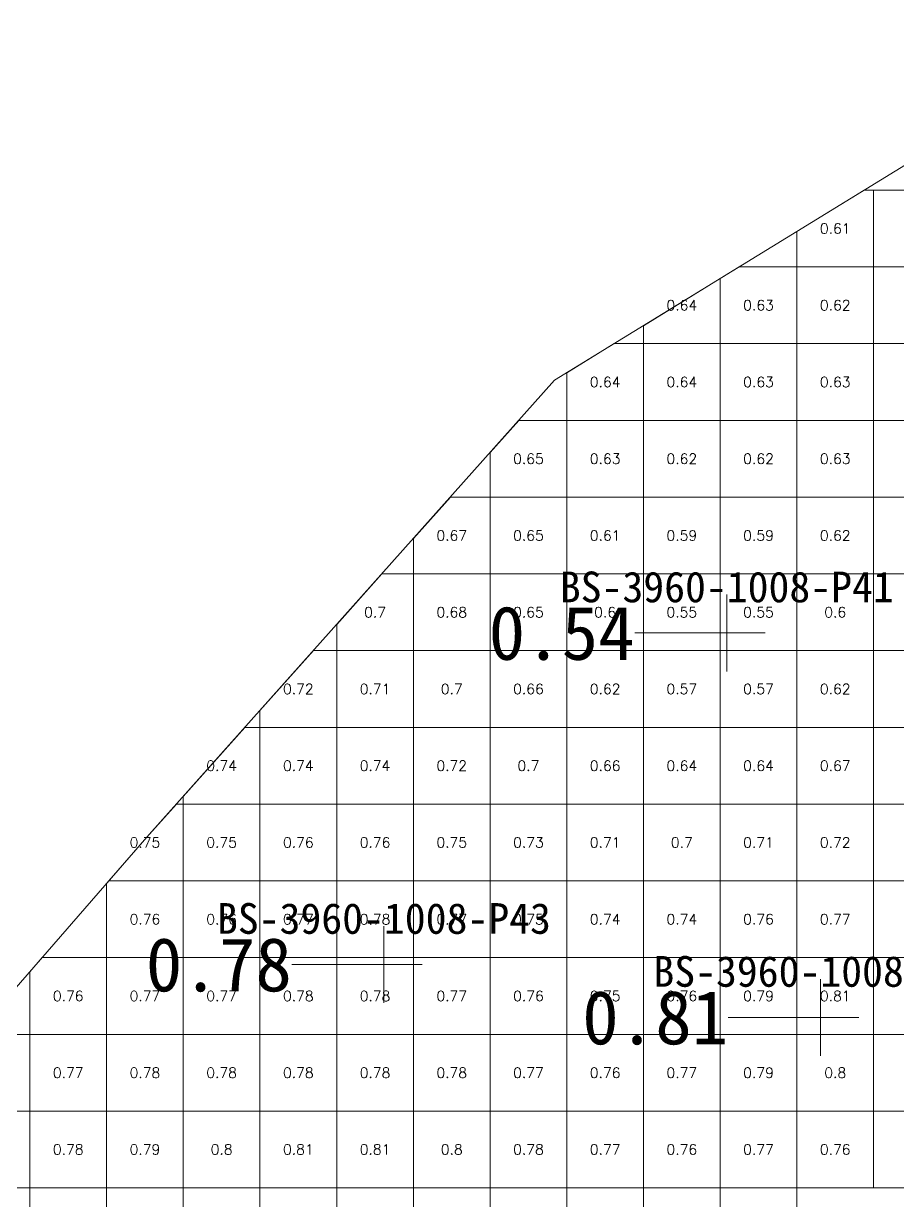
# Model space of a CAD drawing. Header units: inches. Extents: x 469883 to 470005, y 4349687 to 4349765.
# Drawn here: x 469906.53 to 469917.93, y 4349717.29 to 4349732.62 of the extents above; entities that cross this region are included whole.
import ezdxf
from ezdxf.enums import TextEntityAlignment as Align

# ---------------------------------------------------------------- set-up
doc = ezdxf.new("R2010")
doc.units = ezdxf.units.IN
doc.header["$MEASUREMENT"] = 0
for name, color, linetype, lineweight in [('点', 7, 'Continuous', 0), ('爆区方格网', 7, 'Continuous', 0), ('线条', 7, 'Continuous', 0), ('钻孔', 7, 'Continuous', 0)]:
    doc.layers.add(name, color=color, linetype=linetype, lineweight=lineweight)
doc.styles.add('3dmine_textStyle_1', font='txt.shx', dxfattribs={"height": 1, "bigfont": 'gbcbig.shx'})
doc.styles.add('3dmine_textStyle_2', font='simsunb.ttf', dxfattribs={"height": 1})

msp = doc.modelspace()

# ---------------------------------------------------------------- hatches: boundary and pattern name
at = {"layer": '钻孔', "linetype": 'Continuous', "lineweight": 0, "true_color": 0x00ffff, "extrusion": (0, 1, 0)}
for points in [[(-469916.7, 3949.63), (-469915.7, 3949.63), (-469915.7, 3961.63), (-469916.7, 3961.63)], [(-469912.23, 3949.7), (-469911.23, 3949.7), (-469911.23, 3961.7), (-469912.23, 3961.7)], [(-469917.92, 3949.74), (-469916.92, 3949.74), (-469916.92, 3961.74), (-469917.92, 3961.74)]]:
    msp.add_hatch(color=4, dxfattribs=at).paths.add_polyline_path(points, flags=0)

# ---------------------------------------------------------------- linework, layer by layer
at = {"color": 4, "linetype": 'Continuous', "lineweight": 0, "true_color": 0x00ffff, "elevation": 1981.806}
msp.add_lwpolyline([(469895.348, 4349706.967), (469901.429, 4349714.308), (469908.169, 4349722.053), (469913.456, 4349727.974), (469920.345, 4349732.202), (469931.026, 4349732.621)], dxfattribs=at)
at = {"layer": '点', "color": 138, "linetype": 'Continuous', "lineweight": 0, "true_color": 0x004c4c}
for points, elevation in [([(469915.7, 4349724.18), (469915.7, 4349725.18)], 3961.63), ([(469916.2, 4349724.68), (469915.2, 4349724.68)], 3961.63), ([(469911.23, 4349719.86), (469911.23, 4349720.86)], 3961.7), ([(469911.73, 4349720.36), (469910.73, 4349720.36)], 3961.7), ([(469916.92, 4349719.17), (469916.92, 4349720.17)], 3961.74), ([(469917.42, 4349719.67), (469916.42, 4349719.67)], 3961.74)]:
    msp.add_lwpolyline(points, dxfattribs=dict(at, elevation=elevation))
at = {"layer": '爆区方格网', "color": 4, "linetype": 'Continuous', "lineweight": 0, "true_color": 0x00ffff, "elevation": 3962.29}
for points in [[(469917.614, 4349729.45), (469916.614, 4349729.45), (469916.614, 4349729.912), (469917.491, 4349730.45), (469917.614, 4349730.45), (469917.614, 4349729.45)], [(469918.614, 4349729.45), (469917.614, 4349729.45), (469917.614, 4349730.45), (469918.614, 4349730.45), (469918.614, 4349729.45)], [(469916.614, 4349728.45), (469915.614, 4349728.45), (469915.614, 4349729.298), (469915.862, 4349729.45), (469916.614, 4349729.45), (469916.614, 4349728.45)], [(469917.614, 4349728.45), (469916.614, 4349728.45), (469916.614, 4349729.45), (469917.614, 4349729.45), (469917.614, 4349728.45)], [(469918.614, 4349728.45), (469917.614, 4349728.45), (469917.614, 4349729.45), (469918.614, 4349729.45), (469918.614, 4349728.45)], [(469915.614, 4349728.45), (469914.614, 4349728.45), (469914.614, 4349728.684), (469915.614, 4349729.298), (469915.614, 4349728.45)], [(469914.614, 4349727.45), (469913.614, 4349727.45), (469913.614, 4349728.07), (469914.233, 4349728.45), (469914.614, 4349728.45), (469914.614, 4349727.45)], [(469915.614, 4349727.45), (469914.614, 4349727.45), (469914.614, 4349728.45), (469915.614, 4349728.45), (469915.614, 4349727.45)], [(469916.614, 4349727.45), (469915.614, 4349727.45), (469915.614, 4349728.45), (469916.614, 4349728.45), (469916.614, 4349727.45)], [(469917.614, 4349727.45), (469916.614, 4349727.45), (469916.614, 4349728.45), (469917.614, 4349728.45), (469917.614, 4349727.45)], [(469918.614, 4349727.45), (469917.614, 4349727.45), (469917.614, 4349728.45), (469918.614, 4349728.45), (469918.614, 4349727.45)], [(469913.614, 4349726.45), (469912.614, 4349726.45), (469912.614, 4349727.031), (469912.989, 4349727.45), (469913.614, 4349727.45), (469913.614, 4349726.45)], [(469914.614, 4349726.45), (469913.614, 4349726.45), (469913.614, 4349727.45), (469914.614, 4349727.45), (469914.614, 4349726.45)], [(469915.614, 4349726.45), (469914.614, 4349726.45), (469914.614, 4349727.45), (469915.614, 4349727.45), (469915.614, 4349726.45)], [(469916.614, 4349726.45), (469915.614, 4349726.45), (469915.614, 4349727.45), (469916.614, 4349727.45), (469916.614, 4349726.45)], [(469917.614, 4349726.45), (469916.614, 4349726.45), (469916.614, 4349727.45), (469917.614, 4349727.45), (469917.614, 4349726.45)], [(469918.614, 4349726.45), (469917.614, 4349726.45), (469917.614, 4349727.45), (469918.614, 4349727.45), (469918.614, 4349726.45)], [(469912.614, 4349725.45), (469911.614, 4349725.45), (469911.614, 4349725.911), (469912.096, 4349726.45), (469912.614, 4349726.45), (469912.614, 4349725.45)], [(469913.614, 4349725.45), (469912.614, 4349725.45), (469912.614, 4349726.45), (469913.614, 4349726.45), (469913.614, 4349725.45)], [(469914.614, 4349725.45), (469913.614, 4349725.45), (469913.614, 4349726.45), (469914.614, 4349726.45), (469914.614, 4349725.45)], [(469915.614, 4349725.45), (469914.614, 4349725.45), (469914.614, 4349726.45), (469915.614, 4349726.45), (469915.614, 4349725.45)], [(469916.614, 4349725.45), (469915.614, 4349725.45), (469915.614, 4349726.45), (469916.614, 4349726.45), (469916.614, 4349725.45)], [(469917.614, 4349725.45), (469916.614, 4349725.45), (469916.614, 4349726.45), (469917.614, 4349726.45), (469917.614, 4349725.45)], [(469918.614, 4349725.45), (469917.614, 4349725.45), (469917.614, 4349726.45), (469918.614, 4349726.45), (469918.614, 4349725.45)], [(469911.614, 4349724.45), (469910.614, 4349724.45), (469910.614, 4349724.791), (469911.203, 4349725.45), (469911.614, 4349725.45), (469911.614, 4349724.45)], [(469912.614, 4349724.45), (469911.614, 4349724.45), (469911.614, 4349725.45), (469912.614, 4349725.45), (469912.614, 4349724.45)], [(469913.614, 4349724.45), (469912.614, 4349724.45), (469912.614, 4349725.45), (469913.614, 4349725.45), (469913.614, 4349724.45)], [(469914.614, 4349724.45), (469913.614, 4349724.45), (469913.614, 4349725.45), (469914.614, 4349725.45), (469914.614, 4349724.45)], [(469915.614, 4349724.45), (469914.614, 4349724.45), (469914.614, 4349725.45), (469915.614, 4349725.45), (469915.614, 4349724.45)], [(469916.614, 4349724.45), (469915.614, 4349724.45), (469915.614, 4349725.45), (469916.614, 4349725.45), (469916.614, 4349724.45)], [(469917.614, 4349724.45), (469916.614, 4349724.45), (469916.614, 4349725.45), (469917.614, 4349725.45), (469917.614, 4349724.45)], [(469918.614, 4349724.45), (469917.614, 4349724.45), (469917.614, 4349725.45), (469918.614, 4349725.45), (469918.614, 4349724.45)], [(469910.614, 4349723.45), (469909.614, 4349723.45), (469909.614, 4349723.671), (469910.31, 4349724.45), (469910.614, 4349724.45), (469910.614, 4349723.45)], [(469911.614, 4349723.45), (469910.614, 4349723.45), (469910.614, 4349724.45), (469911.614, 4349724.45), (469911.614, 4349723.45)], [(469912.614, 4349723.45), (469911.614, 4349723.45), (469911.614, 4349724.45), (469912.614, 4349724.45), (469912.614, 4349723.45)], [(469913.614, 4349723.45), (469912.614, 4349723.45), (469912.614, 4349724.45), (469913.614, 4349724.45), (469913.614, 4349723.45)], [(469914.614, 4349723.45), (469913.614, 4349723.45), (469913.614, 4349724.45), (469914.614, 4349724.45), (469914.614, 4349723.45)], [(469915.614, 4349723.45), (469914.614, 4349723.45), (469914.614, 4349724.45), (469915.614, 4349724.45), (469915.614, 4349723.45)], [(469916.614, 4349723.45), (469915.614, 4349723.45), (469915.614, 4349724.45), (469916.614, 4349724.45), (469916.614, 4349723.45)], [(469917.614, 4349723.45), (469916.614, 4349723.45), (469916.614, 4349724.45), (469917.614, 4349724.45), (469917.614, 4349723.45)], [(469918.614, 4349723.45), (469917.614, 4349723.45), (469917.614, 4349724.45), (469918.614, 4349724.45), (469918.614, 4349723.45)], [(469909.614, 4349722.45), (469908.614, 4349722.45), (469908.614, 4349722.551), (469909.417, 4349723.45), (469909.614, 4349723.45), (469909.614, 4349722.45)], [(469910.614, 4349722.45), (469909.614, 4349722.45), (469909.614, 4349723.45), (469910.614, 4349723.45), (469910.614, 4349722.45)], [(469911.614, 4349722.45), (469910.614, 4349722.45), (469910.614, 4349723.45), (469911.614, 4349723.45), (469911.614, 4349722.45)], [(469912.614, 4349722.45), (469911.614, 4349722.45), (469911.614, 4349723.45), (469912.614, 4349723.45), (469912.614, 4349722.45)], [(469913.614, 4349722.45), (469912.614, 4349722.45), (469912.614, 4349723.45), (469913.614, 4349723.45), (469913.614, 4349722.45)], [(469914.614, 4349722.45), (469913.614, 4349722.45), (469913.614, 4349723.45), (469914.614, 4349723.45), (469914.614, 4349722.45)], [(469915.614, 4349722.45), (469914.614, 4349722.45), (469914.614, 4349723.45), (469915.614, 4349723.45), (469915.614, 4349722.45)], [(469916.614, 4349722.45), (469915.614, 4349722.45), (469915.614, 4349723.45), (469916.614, 4349723.45), (469916.614, 4349722.45)], [(469917.614, 4349722.45), (469916.614, 4349722.45), (469916.614, 4349723.45), (469917.614, 4349723.45), (469917.614, 4349722.45)], [(469918.614, 4349722.45), (469917.614, 4349722.45), (469917.614, 4349723.45), (469918.614, 4349723.45), (469918.614, 4349722.45)], [(469908.614, 4349721.45), (469907.645, 4349721.45), (469908.169, 4349722.053), (469908.524, 4349722.45), (469908.614, 4349722.45), (469908.614, 4349721.45)], [(469909.614, 4349721.45), (469908.614, 4349721.45), (469908.614, 4349722.45), (469909.614, 4349722.45), (469909.614, 4349721.45)], [(469910.614, 4349721.45), (469909.614, 4349721.45), (469909.614, 4349722.45), (469910.614, 4349722.45), (469910.614, 4349721.45)], [(469911.614, 4349721.45), (469910.614, 4349721.45), (469910.614, 4349722.45), (469911.614, 4349722.45), (469911.614, 4349721.45)], [(469912.614, 4349721.45), (469911.614, 4349721.45), (469911.614, 4349722.45), (469912.614, 4349722.45), (469912.614, 4349721.45)], [(469913.614, 4349721.45), (469912.614, 4349721.45), (469912.614, 4349722.45), (469913.614, 4349722.45), (469913.614, 4349721.45)], [(469914.614, 4349721.45), (469913.614, 4349721.45), (469913.614, 4349722.45), (469914.614, 4349722.45), (469914.614, 4349721.45)], [(469915.614, 4349721.45), (469914.614, 4349721.45), (469914.614, 4349722.45), (469915.614, 4349722.45), (469915.614, 4349721.45)], [(469916.614, 4349721.45), (469915.614, 4349721.45), (469915.614, 4349722.45), (469916.614, 4349722.45), (469916.614, 4349721.45)], [(469917.614, 4349721.45), (469916.614, 4349721.45), (469916.614, 4349722.45), (469917.614, 4349722.45), (469917.614, 4349721.45)], [(469918.614, 4349721.45), (469917.614, 4349721.45), (469917.614, 4349722.45), (469918.614, 4349722.45), (469918.614, 4349721.45)], [(469908.614, 4349720.45), (469907.614, 4349720.45), (469907.614, 4349721.415), (469907.645, 4349721.45), (469908.614, 4349721.45), (469908.614, 4349720.45)], [(469909.614, 4349720.45), (469908.614, 4349720.45), (469908.614, 4349721.45), (469909.614, 4349721.45), (469909.614, 4349720.45)], [(469910.614, 4349720.45), (469909.614, 4349720.45), (469909.614, 4349721.45), (469910.614, 4349721.45), (469910.614, 4349720.45)], [(469911.614, 4349720.45), (469910.614, 4349720.45), (469910.614, 4349721.45), (469911.614, 4349721.45), (469911.614, 4349720.45)], [(469912.614, 4349720.45), (469911.614, 4349720.45), (469911.614, 4349721.45), (469912.614, 4349721.45), (469912.614, 4349720.45)], [(469913.614, 4349720.45), (469912.614, 4349720.45), (469912.614, 4349721.45), (469913.614, 4349721.45), (469913.614, 4349720.45)], [(469914.614, 4349720.45), (469913.614, 4349720.45), (469913.614, 4349721.45), (469914.614, 4349721.45), (469914.614, 4349720.45)], [(469915.614, 4349720.45), (469914.614, 4349720.45), (469914.614, 4349721.45), (469915.614, 4349721.45), (469915.614, 4349720.45)], [(469916.614, 4349720.45), (469915.614, 4349720.45), (469915.614, 4349721.45), (469916.614, 4349721.45), (469916.614, 4349720.45)], [(469917.614, 4349720.45), (469916.614, 4349720.45), (469916.614, 4349721.45), (469917.614, 4349721.45), (469917.614, 4349720.45)], [(469918.614, 4349720.45), (469917.614, 4349720.45), (469917.614, 4349721.45), (469918.614, 4349721.45), (469918.614, 4349720.45)], [(469907.614, 4349719.45), (469906.614, 4349719.45), (469906.614, 4349720.266), (469906.774, 4349720.45), (469907.614, 4349720.45), (469907.614, 4349719.45)], [(469908.614, 4349719.45), (469907.614, 4349719.45), (469907.614, 4349720.45), (469908.614, 4349720.45), (469908.614, 4349719.45)], [(469909.614, 4349719.45), (469908.614, 4349719.45), (469908.614, 4349720.45), (469909.614, 4349720.45), (469909.614, 4349719.45)], [(469910.614, 4349719.45), (469909.614, 4349719.45), (469909.614, 4349720.45), (469910.614, 4349720.45), (469910.614, 4349719.45)], [(469911.614, 4349719.45), (469910.614, 4349719.45), (469910.614, 4349720.45), (469911.614, 4349720.45), (469911.614, 4349719.45)], [(469912.614, 4349719.45), (469911.614, 4349719.45), (469911.614, 4349720.45), (469912.614, 4349720.45), (469912.614, 4349719.45)], [(469913.614, 4349719.45), (469912.614, 4349719.45), (469912.614, 4349720.45), (469913.614, 4349720.45), (469913.614, 4349719.45)], [(469914.614, 4349719.45), (469913.614, 4349719.45), (469913.614, 4349720.45), (469914.614, 4349720.45), (469914.614, 4349719.45)], [(469915.614, 4349719.45), (469914.614, 4349719.45), (469914.614, 4349720.45), (469915.614, 4349720.45), (469915.614, 4349719.45)], [(469916.614, 4349719.45), (469915.614, 4349719.45), (469915.614, 4349720.45), (469916.614, 4349720.45), (469916.614, 4349719.45)], [(469917.614, 4349719.45), (469916.614, 4349719.45), (469916.614, 4349720.45), (469917.614, 4349720.45), (469917.614, 4349719.45)], [(469918.614, 4349719.45), (469917.614, 4349719.45), (469917.614, 4349720.45), (469918.614, 4349720.45), (469918.614, 4349719.45)], [(469906.614, 4349718.45), (469905.614, 4349718.45), (469905.614, 4349719.117), (469905.904, 4349719.45), (469906.614, 4349719.45), (469906.614, 4349718.45)], [(469907.614, 4349718.45), (469906.614, 4349718.45), (469906.614, 4349719.45), (469907.614, 4349719.45), (469907.614, 4349718.45)], [(469908.614, 4349718.45), (469907.614, 4349718.45), (469907.614, 4349719.45), (469908.614, 4349719.45), (469908.614, 4349718.45)], [(469909.614, 4349718.45), (469908.614, 4349718.45), (469908.614, 4349719.45), (469909.614, 4349719.45), (469909.614, 4349718.45)], [(469910.614, 4349718.45), (469909.614, 4349718.45), (469909.614, 4349719.45), (469910.614, 4349719.45), (469910.614, 4349718.45)], [(469911.614, 4349718.45), (469910.614, 4349718.45), (469910.614, 4349719.45), (469911.614, 4349719.45), (469911.614, 4349718.45)], [(469912.614, 4349718.45), (469911.614, 4349718.45), (469911.614, 4349719.45), (469912.614, 4349719.45), (469912.614, 4349718.45)], [(469913.614, 4349718.45), (469912.614, 4349718.45), (469912.614, 4349719.45), (469913.614, 4349719.45), (469913.614, 4349718.45)], [(469914.614, 4349718.45), (469913.614, 4349718.45), (469913.614, 4349719.45), (469914.614, 4349719.45), (469914.614, 4349718.45)], [(469915.614, 4349718.45), (469914.614, 4349718.45), (469914.614, 4349719.45), (469915.614, 4349719.45), (469915.614, 4349718.45)], [(469916.614, 4349718.45), (469915.614, 4349718.45), (469915.614, 4349719.45), (469916.614, 4349719.45), (469916.614, 4349718.45)], [(469917.614, 4349718.45), (469916.614, 4349718.45), (469916.614, 4349719.45), (469917.614, 4349719.45), (469917.614, 4349718.45)], [(469918.614, 4349718.45), (469917.614, 4349718.45), (469917.614, 4349719.45), (469918.614, 4349719.45), (469918.614, 4349718.45)], [(469906.614, 4349717.45), (469905.614, 4349717.45), (469905.614, 4349718.45), (469906.614, 4349718.45), (469906.614, 4349717.45)], [(469907.614, 4349717.45), (469906.614, 4349717.45), (469906.614, 4349718.45), (469907.614, 4349718.45), (469907.614, 4349717.45)], [(469908.614, 4349717.45), (469907.614, 4349717.45), (469907.614, 4349718.45), (469908.614, 4349718.45), (469908.614, 4349717.45)], [(469909.614, 4349717.45), (469908.614, 4349717.45), (469908.614, 4349718.45), (469909.614, 4349718.45), (469909.614, 4349717.45)], [(469910.614, 4349717.45), (469909.614, 4349717.45), (469909.614, 4349718.45), (469910.614, 4349718.45), (469910.614, 4349717.45)], [(469911.614, 4349717.45), (469910.614, 4349717.45), (469910.614, 4349718.45), (469911.614, 4349718.45), (469911.614, 4349717.45)], [(469912.614, 4349717.45), (469911.614, 4349717.45), (469911.614, 4349718.45), (469912.614, 4349718.45), (469912.614, 4349717.45)], [(469913.614, 4349717.45), (469912.614, 4349717.45), (469912.614, 4349718.45), (469913.614, 4349718.45), (469913.614, 4349717.45)], [(469914.614, 4349717.45), (469913.614, 4349717.45), (469913.614, 4349718.45), (469914.614, 4349718.45), (469914.614, 4349717.45)], [(469915.614, 4349717.45), (469914.614, 4349717.45), (469914.614, 4349718.45), (469915.614, 4349718.45), (469915.614, 4349717.45)], [(469916.614, 4349717.45), (469915.614, 4349717.45), (469915.614, 4349718.45), (469916.614, 4349718.45), (469916.614, 4349717.45)], [(469917.614, 4349717.45), (469916.614, 4349717.45), (469916.614, 4349718.45), (469917.614, 4349718.45), (469917.614, 4349717.45)], [(469918.614, 4349717.45), (469917.614, 4349717.45), (469917.614, 4349718.45), (469918.614, 4349718.45), (469918.614, 4349717.45)], [(469906.614, 4349716.45), (469905.614, 4349716.45), (469905.614, 4349717.45), (469906.614, 4349717.45), (469906.614, 4349716.45)], [(469907.614, 4349716.45), (469906.614, 4349716.45), (469906.614, 4349717.45), (469907.614, 4349717.45), (469907.614, 4349716.45)], [(469908.614, 4349716.45), (469907.614, 4349716.45), (469907.614, 4349717.45), (469908.614, 4349717.45), (469908.614, 4349716.45)], [(469909.614, 4349716.45), (469908.614, 4349716.45), (469908.614, 4349717.45), (469909.614, 4349717.45), (469909.614, 4349716.45)], [(469910.614, 4349716.45), (469909.614, 4349716.45), (469909.614, 4349717.45), (469910.614, 4349717.45), (469910.614, 4349716.45)], [(469911.614, 4349716.45), (469910.614, 4349716.45), (469910.614, 4349717.45), (469911.614, 4349717.45), (469911.614, 4349716.45)], [(469912.614, 4349716.45), (469911.614, 4349716.45), (469911.614, 4349717.45), (469912.614, 4349717.45), (469912.614, 4349716.45)], [(469913.614, 4349716.45), (469912.614, 4349716.45), (469912.614, 4349717.45), (469913.614, 4349717.45), (469913.614, 4349716.45)], [(469914.614, 4349716.45), (469913.614, 4349716.45), (469913.614, 4349717.45), (469914.614, 4349717.45), (469914.614, 4349716.45)], [(469915.614, 4349716.45), (469914.614, 4349716.45), (469914.614, 4349717.45), (469915.614, 4349717.45), (469915.614, 4349716.45)], [(469916.614, 4349716.702), (469916.199, 4349716.45), (469915.614, 4349716.45), (469915.614, 4349717.45), (469916.614, 4349717.45), (469916.614, 4349716.702)]]:
    msp.add_lwpolyline(points, dxfattribs=at)
at = {"layer": '线条', "color": 138, "linetype": 'Continuous', "lineweight": 0, "true_color": 0x004c4c}
for points, elevation in [([(469915.7, 4349724.68), (469915.7, 4349724.68), (469915.7, 4349724.68)], 3961.63), ([(469911.23, 4349720.36), (469911.23, 4349720.36), (469911.23, 4349720.36)], 3961.7), ([(469916.92, 4349719.67), (469916.92, 4349719.67), (469916.92, 4349719.67)], 3961.74)]:
    msp.add_lwpolyline(points, dxfattribs=dict(at, elevation=elevation))
at = {"layer": '钻孔', "color": 4, "linetype": 'Continuous', "lineweight": 0, "true_color": 0x00ffff}
for points, elevation in [([(469915.7, 4349724.68), (469914.5, 4349724.68)], 3961.63), ([(469915.7, 4349724.68), (469914.5, 4349724.68)], 3949.63), ([(469911.23, 4349720.36), (469910.03, 4349720.36)], 3961.7), ([(469911.23, 4349720.36), (469910.03, 4349720.36)], 3949.7), ([(469916.92, 4349719.67), (469915.72, 4349719.67)], 3961.74), ([(469916.92, 4349719.67), (469915.72, 4349719.67)], 3949.74)]:
    msp.add_lwpolyline(points, dxfattribs=dict(at, elevation=elevation))

# ---------------------------------------------------------------- texts
at = {"color": 4, "linetype": 'Continuous', "lineweight": 0, "true_color": 0x00ffff, "style": '3dmine_textStyle_1'}
for s, p in [('0.61', (469917.114, 4349729.95, 3962.29)), ('0.64', (469915.114, 4349728.95, 3962.29)), ('0.63', (469916.114, 4349728.95, 3962.29)), ('0.62', (469917.114, 4349728.95, 3962.29)), ('0.64', (469914.114, 4349727.95, 3962.29)), ('0.64', (469915.114, 4349727.95, 3962.29)), ('0.63', (469916.114, 4349727.95, 3962.29)), ('0.63', (469917.114, 4349727.95, 3962.29)), ('0.65', (469913.114, 4349726.95, 3962.29)), ('0.63', (469914.114, 4349726.95, 3962.29)), ('0.62', (469915.114, 4349726.95, 3962.29)), ('0.62', (469916.114, 4349726.95, 3962.29)), ('0.63', (469917.114, 4349726.95, 3962.29)), ('0.67', (469912.114, 4349725.95, 3962.29)), ('0.65', (469913.114, 4349725.95, 3962.29)), ('0.61', (469914.114, 4349725.95, 3962.29)), ('0.59', (469915.114, 4349725.95, 3962.29)), ('0.59', (469916.114, 4349725.95, 3962.29)), ('0.62', (469917.114, 4349725.95, 3962.29)), ('0.7', (469911.114, 4349724.95, 3962.29)), ('0.68', (469912.114, 4349724.95, 3962.29)), ('0.65', (469913.114, 4349724.95, 3962.29)), ('0.6', (469914.114, 4349724.95, 3962.29)), ('0.55', (469915.114, 4349724.95, 3962.29)), ('0.55', (469916.114, 4349724.95, 3962.29)), ('0.6', (469917.114, 4349724.95, 3962.29)), ('0.72', (469910.114, 4349723.95, 3962.29)), ('0.71', (469911.114, 4349723.95, 3962.29)), ('0.7', (469912.114, 4349723.95, 3962.29)), ('0.66', (469913.114, 4349723.95, 3962.29)), ('0.62', (469914.114, 4349723.95, 3962.29)), ('0.57', (469915.114, 4349723.95, 3962.29)), ('0.57', (469916.114, 4349723.95, 3962.29)), ('0.62', (469917.114, 4349723.95, 3962.29)), ('0.74', (469909.114, 4349722.95, 3962.29)), ('0.74', (469910.114, 4349722.95, 3962.29)), ('0.74', (469911.114, 4349722.95, 3962.29)), ('0.72', (469912.114, 4349722.95, 3962.29)), ('0.7', (469913.114, 4349722.95, 3962.29)), ('0.66', (469914.114, 4349722.95, 3962.29)), ('0.64', (469915.114, 4349722.95, 3962.29)), ('0.64', (469916.114, 4349722.95, 3962.29)), ('0.67', (469917.114, 4349722.95, 3962.29)), ('0.75', (469908.114, 4349721.95, 3962.29)), ('0.75', (469909.114, 4349721.95, 3962.29)), ('0.76', (469910.114, 4349721.95, 3962.29)), ('0.76', (469911.114, 4349721.95, 3962.29)), ('0.75', (469912.114, 4349721.95, 3962.29)), ('0.73', (469913.114, 4349721.95, 3962.29)), ('0.71', (469914.114, 4349721.95, 3962.29)), ('0.7', (469915.114, 4349721.95, 3962.29)), ('0.71', (469916.114, 4349721.95, 3962.29)), ('0.72', (469917.114, 4349721.95, 3962.29)), ('0.76', (469908.114, 4349720.95, 3962.29)), ('0.76', (469909.114, 4349720.95, 3962.29)), ('0.77', (469910.114, 4349720.95, 3962.29)), ('0.78', (469911.114, 4349720.95, 3962.29)), ('0.77', (469912.114, 4349720.95, 3962.29)), ('0.75', (469913.114, 4349720.95, 3962.29)), ('0.74', (469914.114, 4349720.95, 3962.29)), ('0.74', (469915.114, 4349720.95, 3962.29)), ('0.76', (469916.114, 4349720.95, 3962.29)), ('0.77', (469917.114, 4349720.95, 3962.29)), ('0.76', (469907.114, 4349719.95, 3962.29)), ('0.77', (469908.114, 4349719.95, 3962.29)), ('0.77', (469909.114, 4349719.95, 3962.29)), ('0.78', (469910.114, 4349719.95, 3962.29)), ('0.78', (469911.114, 4349719.95, 3962.29)), ('0.77', (469912.114, 4349719.95, 3962.29)), ('0.76', (469913.114, 4349719.95, 3962.29)), ('0.75', (469914.114, 4349719.95, 3962.29)), ('0.76', (469915.114, 4349719.95, 3962.29)), ('0.79', (469916.114, 4349719.95, 3962.29)), ('0.81', (469917.114, 4349719.95, 3962.29)), ('0.77', (469907.114, 4349718.95, 3962.29)), ('0.78', (469908.114, 4349718.95, 3962.29)), ('0.78', (469909.114, 4349718.95, 3962.29)), ('0.78', (469910.114, 4349718.95, 3962.29)), ('0.78', (469911.114, 4349718.95, 3962.29)), ('0.78', (469912.114, 4349718.95, 3962.29)), ('0.77', (469913.114, 4349718.95, 3962.29)), ('0.76', (469914.114, 4349718.95, 3962.29)), ('0.77', (469915.114, 4349718.95, 3962.29)), ('0.79', (469916.114, 4349718.95, 3962.29)), ('0.8', (469917.114, 4349718.95, 3962.29)), ('0.78', (469907.114, 4349717.95, 3962.29)), ('0.79', (469908.114, 4349717.95, 3962.29)), ('0.8', (469909.114, 4349717.95, 3962.29)), ('0.81', (469910.114, 4349717.95, 3962.29)), ('0.81', (469911.114, 4349717.95, 3962.29)), ('0.8', (469912.114, 4349717.95, 3962.29)), ('0.78', (469913.114, 4349717.95, 3962.29)), ('0.77', (469914.114, 4349717.95, 3962.29)), ('0.76', (469915.114, 4349717.95, 3962.29)), ('0.77', (469916.114, 4349717.95, 3962.29)), ('0.76', (469917.114, 4349717.95, 3962.29))]:
    msp.add_text(s, height=0.1333, dxfattribs=at).set_placement(p, align=Align.MIDDLE_CENTER)
at = {"layer": '钻孔', "color": 138, "linetype": 'Continuous', "lineweight": 0, "true_color": 0x004c4c, "style": '3dmine_textStyle_2'}
for s, p in [('BS-3960-1008-P41', (469915.7, 4349725.08, 3961.63)), ('BS-3960-1008-P43', (469911.23, 4349720.76, 3961.7)), ('BS-3960-1008-P42', (469916.92, 4349720.07, 3961.74))]:
    msp.add_text(s, height=0.4, dxfattribs=at).set_placement(p, align=Align.CENTER)
at = {"layer": '钻孔', "color": 4, "linetype": 'Continuous', "lineweight": 0, "true_color": 0x00ffff, "style": '3dmine_textStyle_2'}
for s, p in [('0.54', (469914.5, 4349724.68, 3955.63)), ('0.78', (469910.03, 4349720.36, 3955.7)), ('0.81', (469915.72, 4349719.67, 3955.74))]:
    msp.add_text(s, height=0.7, dxfattribs=at).set_placement(p, align=Align.MIDDLE_RIGHT)

doc.saveas('drawing.dxf')
